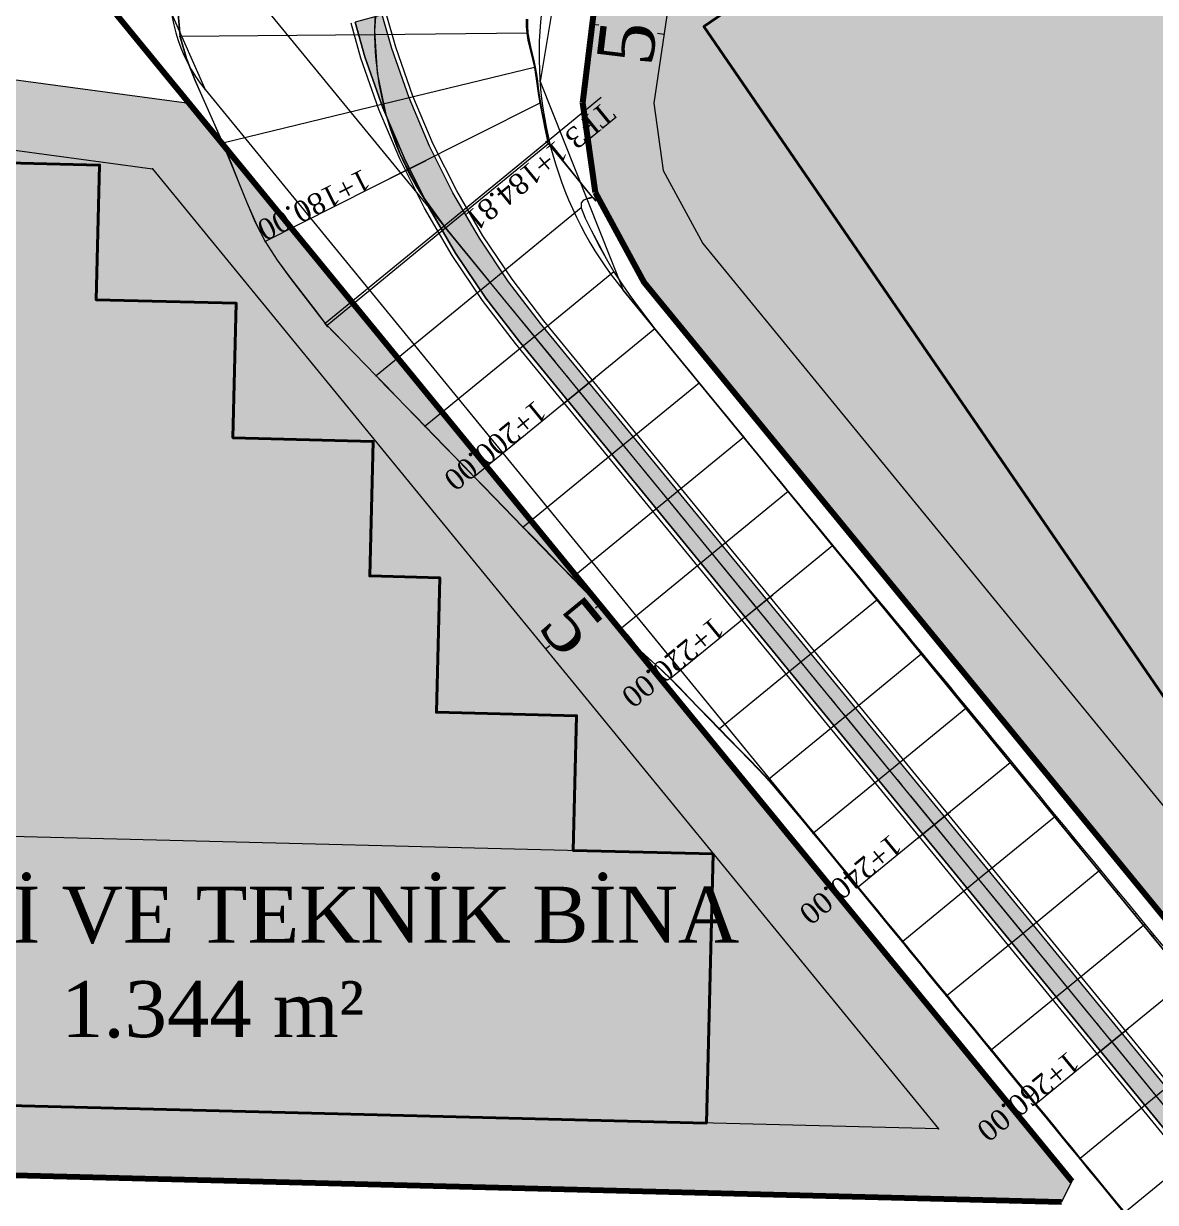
# Model space of a CAD drawing. Header units: metres. Extents: x 478603 to 489313, y 4282657 to 4289463.
# Drawn here: x 479386.2 to 479466.9, y 4287152.9 to 4287237 of the extents above; entities that cross this region are included whole.
import ezdxf

# ---------------------------------------------------------------- set-up
doc = ezdxf.new("R2010")
doc.units = ezdxf.units.M
for name, color, linetype, lineweight in [('ADAKENARI', 18, 'Continuous', 0), ('DEGER', 18, 'Continuous', 20), ('EKS_2', 5, 'Continuous', 0), ('EKSENLER', 3, 'Continuous', 0), ('HDA_2', 30, 'Continuous', 0), ('HDO_2', 30, 'Continuous', 0), ('ISLETME', 18, 'Continuous', 20), ('KALDIRIM', 11, 'Continuous', 0), ('KDA_2', 150, 'Continuous', 20), ('KDO_2', 150, 'Continuous', 20), ('KYA_2', 1, 'Continuous', 20), ('KYO_2', 1, 'Continuous', 20), ('P_ALAN', 143, 'Continuous', 0), ('P_U_KNL', 143, 'Continuous', 0), ('PARSEL_ALAN', 254, 'Continuous', 0), ('PARSEL_SERA_ALAN', 9, 'Continuous', 40), ('PL_ALİNMAN', 1, 'Continuous', 0), ('PL_ENKESIT', 1, 'Continuous', 0), ('PL_KM', 4, 'Continuous', 0), ('PL_KMYAZI', 30, 'Continuous', 0), ('PL_KURP', 2, 'Continuous', 0), ('PL_TEĞET', 9, 'Continuous', 0), ('PL_TOTFKM', 7, 'Continuous', 0), ('RAKORDMAN', 3, 'Continuous', 0), ('ROL_CEPHE', 1, 'Continuous', 0), ('SEV_KYA_HDA', 3, 'Continuous', 0), ('SEV_KYA_YKA', 3, 'Continuous', 0), ('SEV_KYO_HDO', 3, 'Continuous', 0), ('SEV_YKA_KDA', 3, 'Continuous', 0), ('SEV_YKO_KDO', 3, 'Continuous', 0), ('SNR_YAPIYAK', 18, 'Continuous', 0), ('YKA_2', 33, 'Continuous', 0), ('YKO_2', 33, 'Continuous', 0)]:
    doc.layers.add(name, color=color, linetype=linetype, lineweight=lineweight)
doc.styles.get("Standard").update_dxf_attribs({"font": 'times.ttf'})

msp = doc.modelspace()

# ---------------------------------------------------------------- hatches: boundary and pattern name
at = {"layer": 'P_ALAN'}
msp.add_hatch(color=256, dxfattribs=at).paths.add_polyline_path([(479490.388, 4287130.193), (479491.935, 4287131.46), (479423.03, 4287215.575), (479420.744, 4287218.553), (479418.66, 4287221.657), (479416.777, 4287224.887), (479415.102, 4287228.229), (479413.643, 4287231.671), (479412.404, 4287235.198), (479411.728, 4287237.597), (479409.798, 4287237.073), (479410.496, 4287234.595), (479411.777, 4287230.948), (479413.286, 4287227.39), (479415.017, 4287223.934), (479416.964, 4287220.595), (479419.119, 4287217.386), (479421.463, 4287214.332)])
msp.add_hatch(color=256, dxfattribs=at).paths.add_polyline_path([(479490.388, 4287130.193), (479491.935, 4287131.46), (479423.03, 4287215.575), (479420.744, 4287218.553), (479418.66, 4287221.657), (479416.777, 4287224.887), (479415.102, 4287228.229), (479413.643, 4287231.671), (479412.404, 4287235.198), (479411.728, 4287237.597), (479409.798, 4287237.073), (479410.496, 4287234.595), (479411.777, 4287230.948), (479413.286, 4287227.39), (479415.017, 4287223.934), (479416.964, 4287220.595), (479419.119, 4287217.386), (479421.463, 4287214.332)])
at = {"layer": 'PARSEL_ALAN'}
for points in [[(479643.933, 4287398.761), (479817.893, 4287145.197), (479734.475, 4287003.693), (479687.036, 4286923.221), (479673.047, 4286922.158), (479430.429, 4287218.472), (479426.934, 4287224.913), (479426.05, 4287231.313), (479427.413, 4287242.551), (479428.4, 4287247.276), (479432.514, 4287253.457)], [(479282.836, 4287157.4), (479286.313, 4287175.464), (479315.672, 4287242.403), (479397.963, 4287231.289), (479460.913, 4287154.406), (479460.181, 4287152.91)]]:
    msp.add_hatch(color=256, dxfattribs=at).paths.add_polyline_path(points)
at = {"layer": 'PARSEL_SERA_ALAN'}
for points in [[(479636.228, 4287387.156), (479642.757, 4287391.636), (479809.646, 4287148.381), (479801.73, 4287142.95), (479804.558, 4287138.827), (479796.642, 4287133.396), (479799.471, 4287129.273), (479791.555, 4287123.842), (479794.383, 4287119.719), (479786.467, 4287114.288), (479789.296, 4287110.165), (479781.38, 4287104.734), (479784.208, 4287100.611), (479776.292, 4287095.18), (479779.121, 4287091.057), (479771.205, 4287085.626), (479774.033, 4287081.503), (479758.201, 4287070.641), (479761.03, 4287066.518), (479753.114, 4287061.087), (479755.942, 4287056.964), (479748.026, 4287051.533), (479750.855, 4287047.41), (479742.939, 4287041.979), (479745.767, 4287037.857), (479737.851, 4287032.426), (479740.68, 4287028.303), (479732.764, 4287022.872), (479735.592, 4287018.749), (479727.676, 4287013.318), (479730.505, 4287009.195), (479722.589, 4287003.764), (479725.417, 4286999.641), (479717.501, 4286994.21), (479720.33, 4286990.087), (479704.498, 4286979.225), (479707.326, 4286975.102), (479699.41, 4286969.671), (479702.239, 4286965.548), (479694.323, 4286960.117), (479697.151, 4286955.994), (479689.235, 4286950.563), (479692.064, 4286946.44), (479684.148, 4286941.009), (479686.976, 4286936.886), (479679.06, 4286931.455), (479650.774, 4286972.685), (479642.858, 4286967.254), (479577.8, 4287062.083), (479569.884, 4287056.652), (479507.654, 4287147.357), (479499.738, 4287141.926), (479434.68, 4287236.755), (479442.596, 4287242.186), (479436.939, 4287250.431)], [(479435.341, 4287177.746), (479434.855, 4287158.552), (479294.899, 4287162.096), (479295.385, 4287181.29), (479300.384, 4287181.163), (479300.627, 4287190.76), (479305.625, 4287190.634), (479305.868, 4287200.231), (479310.867, 4287200.104), (479311.353, 4287219.298), (479316.351, 4287219.171), (479316.594, 4287228.768), (479391.57, 4287226.87), (479391.327, 4287217.273), (479401.324, 4287217.02), (479401.081, 4287207.423), (479411.078, 4287207.17), (479410.835, 4287197.573), (479415.833, 4287197.446), (479415.59, 4287187.849), (479425.587, 4287187.596), (479425.344, 4287177.999)]]:
    msp.add_hatch(color=256, dxfattribs=at).paths.add_polyline_path(points)

# ---------------------------------------------------------------- linework, layer by layer
at = {"layer": 'ADAKENARI', "lineweight": 158}
msp.add_line((479426.05, 4287231.313), (479427.413, 4287242.551), dxfattribs=at)
at = {"layer": 'ADAKENARI', "lineweight": 200}
for p, q in [((479389.253, 4287241.926), (479460.913, 4287154.406)), ((479426.934, 4287224.913), (479426.05, 4287231.313)), ((479430.429, 4287218.472), (479426.934, 4287224.913)), ((479673.047, 4286922.158), (479430.429, 4287218.472))]:
    msp.add_line(p, q, dxfattribs=at)
at = {"layer": 'ADAKENARI', "lineweight": 100}
msp.add_line((479460.181, 4287152.91), (479282.836, 4287157.4), dxfattribs=at)
at = {"layer": 'EKS_2'}
for p in [(479411.184, 4287236.172, 919.546), (479411.799, 4287231.221, 919.892), (479413.52, 4287226.538, 920.239), (479416.137, 4287222.509, 920.573), (479416.255, 4287222.366, 920.586), (479419.422, 4287218.497, 920.932), (479422.59, 4287214.628, 921.279), (479425.758, 4287210.76, 921.6), (479428.925, 4287206.891, 921.805), (479432.093, 4287203.022, 921.884), (479435.26, 4287199.154, 921.847), (479438.428, 4287195.285, 921.784), (479441.596, 4287191.416, 921.722), (479444.763, 4287187.548, 921.659), (479447.931, 4287183.679, 921.597), (479451.098, 4287179.811, 921.534), (479454.266, 4287175.942, 921.472), (479457.434, 4287172.073, 921.409), (479460.601, 4287168.205, 921.347), (479463.769, 4287164.336, 921.284)]:
    msp.add_point(p, dxfattribs=at)
at = {"layer": 'EKSENLER'}
msp.add_line((479665.104, 4286918.442), (479416.137, 4287222.509), dxfattribs=at)
msp.add_arc((479433.076, 4287236.379), 21.893, 124.49992, 219.31021, dxfattribs=at)
at = {"layer": 'HDA_2'}
msp.add_polyline3d([(479432.279, 4287190.25, 921.576), (479432.978, 4287189.53, 921.565), (479433.676, 4287188.81, 921.554), (479434.376, 4287188.09, 921.543), (479435.075, 4287187.37, 921.532), (479435.777, 4287186.652, 921.522), (479436.481, 4287185.936, 921.511), (479437.186, 4287185.221, 921.5), (479437.889, 4287184.505, 921.489), (479438.589, 4287183.785, 921.479), (479439.275, 4287183.054, 921.468), (479439.936, 4287182.303, 921.456), (479440.584, 4287181.541, 921.443), (479441.227, 4287180.776, 921.431), (479441.868, 4287180.008, 921.419), (479442.507, 4287179.238, 921.407), (479443.142, 4287178.466, 921.394), (479443.776, 4287177.692, 921.382), (479444.409, 4287176.918, 921.369), (479445.042, 4287176.144, 921.357), (479445.675, 4287175.37, 921.344), (479446.308, 4287174.596, 921.332), (479446.941, 4287173.822, 921.319), (479447.575, 4287173.048, 921.307), (479448.209, 4287172.275, 921.294), (479448.842, 4287171.501, 921.282), (479449.476, 4287170.727, 921.269), (479450.109, 4287169.954, 921.257), (479450.743, 4287169.18, 921.244), (479451.376, 4287168.406, 921.232), (479452.01, 4287167.632, 921.219), (479452.643, 4287166.859, 921.207), (479453.277, 4287166.085, 921.194), (479453.91, 4287165.311, 921.182), (479454.544, 4287164.537, 921.169), (479455.177, 4287163.764, 921.157), (479455.811, 4287162.99, 921.144), (479456.444, 4287162.216, 921.132), (479457.078, 4287161.442, 921.119), (479457.711, 4287160.669, 921.107), (479458.345, 4287159.895, 921.094), (479458.978, 4287159.121, 921.082), (479459.612, 4287158.348, 921.069), (479460.245, 4287157.574, 921.057), (479460.879, 4287156.8, 921.044), (479461.512, 4287156.026, 921.032), (479462.146, 4287155.253, 921.019), (479462.78, 4287154.479, 921.007), (479463.413, 4287153.705, 920.994), (479464.047, 4287152.931, 920.982), (479464.68, 4287152.158, 920.969)], dxfattribs=at)
for p in [(479432.279, 4287190.25, 921.576), (479435.777, 4287186.652, 921.522), (479439.275, 4287183.054, 921.468), (479442.507, 4287179.238, 921.407), (479445.675, 4287175.37, 921.344), (479448.842, 4287171.501, 921.282), (479452.01, 4287167.632, 921.219), (479455.177, 4287163.764, 921.157), (479458.345, 4287159.895, 921.094), (479461.512, 4287156.026, 921.032)]:
    msp.add_point(p, dxfattribs=at)
at = {"layer": 'HDO_2'}
for points in [[(479422.012, 4287237.289, 919.143), (479422.018, 4287236.779, 919.211), (479422.052, 4287236.275, 919.278), (479422.137, 4287235.782, 919.347), (479422.248, 4287235.296, 919.415), (479422.367, 4287234.811, 919.484), (479422.486, 4287234.326, 919.552), (479422.593, 4287233.838, 919.62), (479422.679, 4287233.345, 919.69), (479422.753, 4287232.848, 919.76), (479422.825, 4287232.347, 919.83), (479422.899, 4287231.837, 919.902), (479422.984, 4287231.301, 919.977), (479423.09, 4287230.718, 920.052), (479423.206, 4287230.117, 920.13), (479423.324, 4287229.523, 920.207), (479423.435, 4287228.974, 920.278), (479423.522, 4287228.556, 920.332), (479423.565, 4287228.38, 920.34), (479423.584, 4287228.335, 920.343), (479423.595, 4287228.339, 920.343), (479423.602, 4287228.36, 920.344), (479423.608, 4287228.386, 920.346), (479425.958, 4287225.517, 920.7)], [(479440.378, 4287203.968, 921.681), (479440.684, 4287203.595, 921.657), (479441.318, 4287202.821, 921.644), (479441.951, 4287202.047, 921.632), (479442.585, 4287201.274, 921.619), (479443.218, 4287200.5, 921.607), (479443.852, 4287199.726, 921.594), (479444.485, 4287198.952, 921.582), (479445.119, 4287198.179, 921.569), (479445.752, 4287197.405, 921.557), (479446.386, 4287196.631, 921.544), (479447.019, 4287195.857, 921.532), (479447.653, 4287195.084, 921.519), (479448.286, 4287194.31, 921.507), (479448.92, 4287193.536, 921.494), (479449.553, 4287192.763, 921.482), (479450.187, 4287191.989, 921.469), (479450.82, 4287191.215, 921.457), (479451.454, 4287190.441, 921.444), (479452.088, 4287189.668, 921.432), (479452.721, 4287188.894, 921.419), (479453.355, 4287188.12, 921.407), (479453.988, 4287187.346, 921.394), (479454.622, 4287186.573, 921.382), (479455.255, 4287185.799, 921.369), (479455.889, 4287185.025, 921.357), (479456.522, 4287184.252, 921.344), (479457.156, 4287183.478, 921.332), (479457.789, 4287182.704, 921.319), (479458.423, 4287181.93, 921.307), (479459.056, 4287181.157, 921.294), (479459.69, 4287180.383, 921.282), (479460.323, 4287179.609, 921.269), (479460.957, 4287178.835, 921.257), (479461.59, 4287178.062, 921.244), (479462.224, 4287177.288, 921.232), (479462.857, 4287176.514, 921.219), (479463.491, 4287175.741, 921.207), (479464.124, 4287174.967, 921.194), (479464.758, 4287174.193, 921.182), (479465.391, 4287173.419, 921.169), (479466.025, 4287172.646, 921.157), (479466.658, 4287171.872, 921.144), (479467.292, 4287171.098, 921.132)]]:
    msp.add_polyline3d(points, dxfattribs=at)
for p in [(479422.052, 4287236.275, 919.278), (479422.593, 4287233.838, 919.62), (479422.984, 4287231.301, 919.977), (479423.522, 4287228.556, 920.332), (479423.608, 4287228.386, 920.346), (479440.684, 4287203.595, 921.657), (479443.852, 4287199.726, 921.594), (479447.019, 4287195.857, 921.532), (479450.187, 4287191.989, 921.469), (479453.355, 4287188.12, 921.407), (479456.522, 4287184.252, 921.344), (479459.69, 4287180.383, 921.282), (479462.857, 4287176.514, 921.219), (479466.025, 4287172.646, 921.157)]:
    msp.add_point(p, dxfattribs=at)
at = {"layer": 'ISLETME'}
for p, q in [((479365.363, 4287179.518), (479435.341, 4287177.746)), ((479435.341, 4287177.746), (479434.855, 4287158.552)), ((479434.855, 4287158.552), (479364.877, 4287160.324))]:
    msp.add_line(p, q, dxfattribs=at)
at = {"layer": 'KALDIRIM'}
for p, q in [((479399.105, 4287232.261), (479490.481, 4287120.663)), ((479670.52, 4286922.876), (479428.912, 4287217.957))]:
    msp.add_line(p, q, dxfattribs=at)
for centre, radius in [((479449.411, 4287234.742), 26.495), ((479407.705, 4287239.302), 11.114)]:
    msp.add_arc(centre, radius, 124.49995, 219.31021, dxfattribs=at)
at = {"layer": 'KDA_2'}
msp.add_polyline3d([(479397.149, 4287237.673, 918.855), (479397.305, 4287236.041, 919.021), (479397.758, 4287234.473, 919.114), (479398.365, 4287232.941, 919.207), (479399.026, 4287231.425, 919.301), (479399.696, 4287229.923, 919.395), (479400.342, 4287228.444, 919.486), (479400.937, 4287227.008, 919.562), (479401.506, 4287225.596, 919.636), (479402.076, 4287224.195, 919.71), (479402.676, 4287222.803, 919.783), (479403.371, 4287221.431, 919.858), (479404.239, 4287220.097, 919.95), (479405.192, 4287218.796, 920.044), (479406.148, 4287217.542, 920.135), (479407.027, 4287216.404, 920.218), (479407.668, 4287215.575, 920.279), (479407.864, 4287215.314, 920.283), (479407.826, 4287215.351, 920.284), (479407.725, 4287215.474, 920.286), (479407.666, 4287215.558, 920.287), (479407.798, 4287215.441, 920.289), (479408.29, 4287214.94, 920.319), (479408.983, 4287214.226, 920.362), (479409.746, 4287213.436, 920.409), (479410.526, 4287212.628, 920.457), (479411.29, 4287211.838, 920.504), (479412.015, 4287211.09, 920.559), (479412.715, 4287210.369, 920.612), (479413.405, 4287209.658, 920.665), (479414.094, 4287208.949, 920.717), (479414.785, 4287208.237, 920.769), (479415.48, 4287207.521, 920.822), (479416.179, 4287206.801, 920.876), (479416.88, 4287206.08, 920.93), (479417.58, 4287205.359, 920.984), (479418.28, 4287204.637, 921.038), (479418.98, 4287203.916, 921.056), (479419.679, 4287203.195, 921.075), (479420.378, 4287202.474, 921.093), (479421.077, 4287201.754, 921.112), (479421.774, 4287201.035, 921.13), (479422.468, 4287200.319, 921.143), (479423.162, 4287199.604, 921.156), (479423.857, 4287198.888, 921.169), (479424.557, 4287198.168, 921.182), (479425.271, 4287197.436, 921.196), (479426.009, 4287196.684, 921.25), (479426.756, 4287195.925, 921.304), (479427.494, 4287195.174, 921.358), (479428.192, 4287194.46, 921.409), (479428.78, 4287193.847, 921.452), (479429.161, 4287193.422, 921.509), (479429.431, 4287193.099, 921.552), (479429.66, 4287192.814, 921.589), (479429.873, 4287192.542, 921.623), (479430.083, 4287192.274, 921.658)], dxfattribs=at)
for p in [(479397.305, 4287236.041, 919.021), (479400.342, 4287228.444, 919.486), (479403.371, 4287221.431, 919.858), (479407.668, 4287215.575, 920.279), (479407.798, 4287215.441, 920.289), (479411.29, 4287211.838, 920.504), (479414.785, 4287208.237, 920.769), (479418.28, 4287204.637, 921.038), (479421.774, 4287201.035, 921.13), (479425.271, 4287197.436, 921.196), (479428.78, 4287193.847, 921.452)]:
    msp.add_point(p, dxfattribs=at)
at = {"layer": 'KDO_2'}
msp.add_polyline3d([(479426.736, 4287224.55, 920.76), (479426.502, 4287224.495, 920.751), (479426.275, 4287224.431, 920.741), (479426.068, 4287224.341, 920.732), (479425.918, 4287224.179, 920.724), (479425.924, 4287223.82, 920.709), (479426.216, 4287223.099, 920.741), (479426.664, 4287222.183, 920.782), (479427.171, 4287221.202, 920.827), (479427.701, 4287220.211, 920.873), (479428.248, 4287219.261, 920.918), (479428.819, 4287218.393, 920.957), (479429.4, 4287217.573, 920.995), (479429.985, 4287216.772, 921.032), (479430.575, 4287215.979, 921.07), (479431.175, 4287215.195, 921.107), (479431.792, 4287214.425, 921.136), (479432.418, 4287213.659, 921.165), (479433.05, 4287212.893, 921.194), (479433.689, 4287212.12, 921.224), (479434.343, 4287211.327, 921.254), (479435.025, 4287210.497, 921.289), (479435.716, 4287209.653, 921.324), (479436.393, 4287208.824, 921.358), (479437.022, 4287208.056, 921.39), (479437.51, 4287207.458, 921.415), (479437.74, 4287207.176, 921.606), (479437.83, 4287207.067, 921.68), (479437.868, 4287207.02, 921.712), (479437.887, 4287206.996, 921.728), (479437.9, 4287206.979, 921.74)], dxfattribs=at)
for p in [(479425.924, 4287223.82, 920.709), (479428.248, 4287219.261, 920.918), (479431.175, 4287215.195, 921.107), (479434.343, 4287211.327, 921.254), (479437.51, 4287207.458, 921.415)]:
    msp.add_point(p, dxfattribs=at)
at = {"layer": 'KYA_2'}
msp.add_polyline3d([(479430.083, 4287192.274, 921.658), (479430.49, 4287191.905, 921.654), (479430.901, 4287191.533, 921.651), (479431.32, 4287191.15, 921.648), (479431.764, 4287190.738, 921.645), (479432.274, 4287190.246, 921.641), (479432.905, 4287189.607, 921.641), (479433.601, 4287188.889, 921.641), (479434.321, 4287188.143, 921.641), (479435.046, 4287187.39, 921.641), (479435.767, 4287186.644, 921.641), (479436.477, 4287185.916, 921.678), (479437.178, 4287185.197, 921.716), (479437.875, 4287184.481, 921.753), (479438.567, 4287183.761, 921.791), (479439.247, 4287183.031, 921.828), (479439.905, 4287182.28, 921.838), (479440.551, 4287181.516, 921.847), (479441.193, 4287180.749, 921.857), (479441.833, 4287179.979, 921.867), (479442.471, 4287179.208, 921.877), (479443.106, 4287178.436, 921.86), (479443.74, 4287177.662, 921.844), (479444.373, 4287176.889, 921.828), (479445.006, 4287176.115, 921.811), (479445.64, 4287175.341, 921.795), (479446.273, 4287174.567, 921.783), (479446.907, 4287173.794, 921.772), (479447.54, 4287173.02, 921.76), (479448.174, 4287172.246, 921.748), (479448.807, 4287171.472, 921.737), (479449.44, 4287170.698, 921.738), (479450.072, 4287169.923, 921.739), (479450.704, 4287169.148, 921.741), (479451.337, 4287168.374, 921.742), (479451.969, 4287167.599, 921.744), (479452.602, 4287166.825, 921.736), (479453.235, 4287166.051, 921.729), (479453.868, 4287165.277, 921.721), (479454.501, 4287164.503, 921.714), (479455.135, 4287163.729, 921.706), (479455.768, 4287162.955, 921.688), (479456.402, 4287162.182, 921.671), (479457.036, 4287161.408, 921.653), (479457.67, 4287160.635, 921.635), (479458.304, 4287159.862, 921.618), (479458.939, 4287159.089, 921.594), (479459.573, 4287158.316, 921.569), (479460.208, 4287157.543, 921.545), (479460.842, 4287156.77, 921.521), (479461.476, 4287155.997, 921.497), (479462.111, 4287155.224, 921.473), (479462.745, 4287154.451, 921.449), (479463.38, 4287153.678, 921.425), (479464.014, 4287152.905, 921.401), (479464.648, 4287152.132, 921.377)], dxfattribs=at)
for p in [(479432.274, 4287190.246, 921.641), (479435.767, 4287186.644, 921.641), (479439.247, 4287183.031, 921.828), (479442.471, 4287179.208, 921.877), (479445.64, 4287175.341, 921.795), (479448.807, 4287171.472, 921.737), (479451.969, 4287167.599, 921.744), (479455.135, 4287163.729, 921.706), (479458.304, 4287159.862, 921.618), (479461.476, 4287155.997, 921.497)]:
    msp.add_point(p, dxfattribs=at)
at = {"layer": 'KYO_2'}
for points in [[(479422.09, 4287237.282, 919.923), (479422.093, 4287236.776, 919.957), (479422.123, 4287236.276, 919.991), (479422.205, 4287235.786, 920.027), (479422.312, 4287235.302, 920.064), (479422.428, 4287234.819, 920.1), (479422.543, 4287234.336, 920.137), (479422.647, 4287233.851, 920.173), (479422.728, 4287233.36, 920.208), (479422.797, 4287232.866, 920.243), (479422.864, 4287232.367, 920.278), (479422.934, 4287231.856, 920.314), (479423.017, 4287231.317, 920.352), (479423.125, 4287230.726, 920.386), (479423.245, 4287230.114, 920.421), (479423.364, 4287229.511, 920.456), (479423.47, 4287228.962, 920.488), (479423.536, 4287228.567, 920.511), (479423.526, 4287228.458, 920.512), (479423.481, 4287228.496, 920.513), (479423.442, 4287228.564, 920.514), (479423.454, 4287228.579, 920.514), (479423.621, 4287228.397, 920.518), (479424.075, 4287227.847, 920.553), (479424.686, 4287227.095, 920.6), (479425.353, 4287226.267, 920.652), (479426.041, 4287225.413, 920.706), (479426.736, 4287224.55, 920.76)], [(479437.9, 4287206.979, 921.74), (479438.448, 4287206.313, 921.727), (479438.996, 4287205.647, 921.714), (479439.548, 4287204.977, 921.701), (479440.106, 4287204.298, 921.687), (479440.686, 4287203.596, 921.674), (479441.302, 4287202.85, 921.712), (479441.939, 4287202.08, 921.752), (479442.584, 4287201.302, 921.793), (479443.229, 4287200.522, 921.833), (479443.873, 4287199.744, 921.874), (479444.513, 4287198.97, 921.905), (479445.15, 4287198.199, 921.935), (479445.786, 4287197.428, 921.966), (479446.421, 4287196.659, 921.997), (479447.058, 4287195.889, 922.028), (479447.695, 4287195.119, 922.071), (479448.333, 4287194.349, 922.114), (479448.971, 4287193.578, 922.157), (479449.609, 4287192.808, 922.201), (479450.247, 4287192.038, 922.244), (479450.884, 4287191.267, 922.276), (479451.522, 4287190.497, 922.308), (479452.159, 4287189.726, 922.34), (479452.796, 4287188.955, 922.372), (479453.432, 4287188.183, 922.405), (479454.067, 4287187.411, 922.402), (479454.701, 4287186.638, 922.4), (479455.335, 4287185.865, 922.397), (479455.969, 4287185.091, 922.395), (479456.603, 4287184.318, 922.392), (479457.237, 4287183.544, 922.383), (479457.87, 4287182.771, 922.374), (479458.504, 4287181.997, 922.365), (479459.138, 4287181.223, 922.356), (479459.772, 4287180.45, 922.347), (479460.407, 4287179.678, 922.363), (479461.043, 4287178.906, 922.379), (479461.679, 4287178.134, 922.395), (479462.315, 4287177.362, 922.411), (479462.951, 4287176.591, 922.427), (479463.587, 4287175.819, 922.446), (479464.223, 4287175.047, 922.466), (479464.859, 4287174.276, 922.486), (479465.495, 4287173.504, 922.506), (479466.131, 4287172.732, 922.525), (479466.767, 4287171.961, 922.544), (479467.403, 4287171.189, 922.562)]]:
    msp.add_polyline3d(points, dxfattribs=at)
for p in [(479422.123, 4287236.276, 919.991), (479422.647, 4287233.851, 920.173), (479423.017, 4287231.317, 920.352), (479423.536, 4287228.567, 920.511), (479423.621, 4287228.397, 920.518), (479440.686, 4287203.596, 921.674), (479443.873, 4287199.744, 921.874), (479447.058, 4287195.889, 922.028), (479450.247, 4287192.038, 922.244), (479453.432, 4287188.183, 922.405), (479456.603, 4287184.318, 922.392), (479459.772, 4287180.45, 922.347), (479462.951, 4287176.591, 922.427), (479466.131, 4287172.732, 922.525)]:
    msp.add_point(p, dxfattribs=at)
at = {"layer": 'P_ALAN'}
for points in [[(479490.388, 4287130.193, 0), (479491.935, 4287131.46, 342.223), (479423.03, 4287215.575, 0), (479420.744, 4287218.553, 0), (479418.66, 4287221.657, 0), (479416.777, 4287224.887, 0), (479415.102, 4287228.229, 0), (479413.643, 4287231.671, 0), (479412.404, 4287235.198, 0), (479411.728, 4287237.597, 0), (479409.798, 4287237.073, 0), (479410.496, 4287234.595, 0), (479411.777, 4287230.948, 0), (479413.286, 4287227.39, 0), (479415.017, 4287223.934, 0), (479416.964, 4287220.595, 0), (479419.119, 4287217.386, 0), (479421.463, 4287214.332, 0), (479490.388, 4287130.193, 0)], [(479490.388, 4287130.193, 0), (479491.935, 4287131.46, 0), (479423.03, 4287215.575, 0), (479420.744, 4287218.553, 0), (479418.66, 4287221.657, 0), (479416.777, 4287224.887, 0), (479415.102, 4287228.229, 0), (479413.643, 4287231.671, 0), (479412.404, 4287235.198, 0), (479411.728, 4287237.597, 0), (479409.798, 4287237.073, 0), (479410.496, 4287234.595, 0), (479411.777, 4287230.948, 0), (479413.286, 4287227.39, 0), (479415.017, 4287223.934, 0), (479416.964, 4287220.595, 0), (479419.119, 4287217.386, 0), (479421.463, 4287214.332, 0), (479490.388, 4287130.193, 0)], [(479490.388, 4287130.193, 0), (479491.935, 4287131.46, 342.223), (479423.03, 4287215.575, 0), (479420.744, 4287218.553, 0), (479418.66, 4287221.657, 0), (479416.777, 4287224.887, 0), (479415.102, 4287228.229, 0), (479413.643, 4287231.671, 0), (479412.404, 4287235.198, 0), (479411.728, 4287237.597, 0), (479409.798, 4287237.073, 0), (479410.496, 4287234.595, 0), (479411.777, 4287230.948, 0), (479413.286, 4287227.39, 0), (479415.017, 4287223.934, 0), (479416.964, 4287220.595, 0), (479419.119, 4287217.386, 0), (479421.463, 4287214.332, 0), (479490.388, 4287130.193, 0)], [(479490.388, 4287130.193, 0), (479491.935, 4287131.46, 0), (479423.03, 4287215.575, 0), (479420.744, 4287218.553, 0), (479418.66, 4287221.657, 0), (479416.777, 4287224.887, 0), (479415.102, 4287228.229, 0), (479413.643, 4287231.671, 0), (479412.404, 4287235.198, 0), (479411.728, 4287237.597, 0), (479409.798, 4287237.073, 0), (479410.496, 4287234.595, 0), (479411.777, 4287230.948, 0), (479413.286, 4287227.39, 0), (479415.017, 4287223.934, 0), (479416.964, 4287220.595, 0), (479419.119, 4287217.386, 0), (479421.463, 4287214.332, 0), (479490.388, 4287130.193, 0)]]:
    msp.add_polyline3d(points, close=True, dxfattribs=at)
at = {"layer": 'P_U_KNL'}
for points in [[(479491.935, 4287131.46, 0), (479423.03, 4287215.575, 0), (479420.744, 4287218.553, 0), (479418.66, 4287221.657, 0), (479416.777, 4287224.887, 0), (479415.102, 4287228.229, 0), (479413.643, 4287231.671, 0), (479412.404, 4287235.198, 0), (479411.728, 4287237.597, 0)], [(479492.167, 4287131.65, 0), (479423.265, 4287215.761, 0), (479420.988, 4287218.728, 0), (479418.915, 4287221.816, 0), (479417.041, 4287225.029, 0), (479415.375, 4287228.355, 0), (479413.923, 4287231.779, 0), (479412.69, 4287235.288, 0), (479412.018, 4287237.675, 0)], [(479490.156, 4287130.003, 0), (479421.228, 4287214.146, 0), (479418.875, 4287217.211, 0), (479416.71, 4287220.436, 0), (479414.754, 4287223.791, 0), (479413.013, 4287227.264, 0), (479411.497, 4287230.84, 0), (479410.21, 4287234.504, 0), (479409.509, 4287236.994, 0)], [(479490.388, 4287130.193, 0), (479421.463, 4287214.332, 0), (479419.119, 4287217.386, 0), (479416.964, 4287220.595, 0), (479415.017, 4287223.934, 0), (479413.286, 4287227.39, 0), (479411.777, 4287230.948, 0), (479410.496, 4287234.595, 0), (479409.798, 4287237.073, 0)]]:
    msp.add_polyline3d(points, dxfattribs=at)
at = {"layer": 'PARSEL_ALAN'}
for points in [[(479643.933, 4287398.761, 927.06), (479817.893, 4287145.197, 932.321), (479734.475, 4287003.693, 930.586), (479687.036, 4286923.221, 931.899), (479673.047, 4286922.158, 931.524), (479430.429, 4287218.472, 921.012), (479426.934, 4287224.913, 920.711), (479426.05, 4287231.313, 920.456), (479427.413, 4287242.551, 919.643), (479428.4, 4287247.276, 919.202), (479432.514, 4287253.457, 918.591), (479643.933, 4287398.761, 927.06)], [(479643.933, 4287398.761, 0), (479817.893, 4287145.197, 0), (479734.475, 4287003.693, 0), (479687.036, 4286923.221, 0), (479673.047, 4286922.158, 0), (479430.429, 4287218.472, 0), (479426.934, 4287224.913, 0), (479426.05, 4287231.313, 0), (479427.413, 4287242.551, 0), (479428.4, 4287247.276, 0), (479432.514, 4287253.457, 0), (479643.933, 4287398.761, 0)], [(479282.836, 4287157.4, 903.306), (479286.313, 4287175.464, 903.547), (479315.672, 4287242.403, 904.745), (479397.963, 4287231.289, 919.236), (479460.913, 4287154.406, 921.363), (479460.181, 4287152.91, 921.227), (479282.836, 4287157.4, 903.306)], [(479282.836, 4287157.4, 0), (479286.313, 4287175.464, 0), (479315.672, 4287242.403, 0), (479397.963, 4287231.289, 0), (479460.913, 4287154.406, 0), (479460.181, 4287152.91, 0), (479282.836, 4287157.4, 0)]]:
    msp.add_polyline3d(points, close=True, dxfattribs=at)
at = {"layer": 'PARSEL_SERA_ALAN'}
msp.add_polyline3d([(479642.858, 4286967.254, 0), (479577.8, 4287062.083, 0), (479569.884, 4287056.652, 0), (479507.654, 4287147.357, 0), (479499.738, 4287141.926, 0), (479434.68, 4287236.755, 0), (479442.596, 4287242.186, 0), (479436.939, 4287250.431, 0), (479636.228, 4287387.156, 0)], dxfattribs=at)
msp.add_polyline3d([(479642.858, 4286967.254, 0), (479577.8, 4287062.083, 0), (479569.884, 4287056.652, 0), (479507.654, 4287147.357, 0), (479499.738, 4287141.926, 0), (479434.68, 4287236.755, 0), (479442.596, 4287242.186, 0), (479436.939, 4287250.431, 0), (479636.228, 4287387.156, 0)], dxfattribs=at)
msp.add_polyline3d([(479435.341, 4287177.746, 0), (479434.855, 4287158.552, 0), (479294.899, 4287162.096, 0), (479295.385, 4287181.29, 0), (479300.384, 4287181.163, 0), (479300.627, 4287190.76, 0), (479305.625, 4287190.634, 0), (479305.868, 4287200.231, 0), (479310.867, 4287200.104, 0), (479311.353, 4287219.298, 0), (479316.351, 4287219.171, 0), (479316.594, 4287228.768, 0), (479391.57, 4287226.87, 0), (479391.327, 4287217.273, 0), (479401.324, 4287217.02, 0), (479401.081, 4287207.423, 0), (479411.078, 4287207.17, 0), (479410.835, 4287197.573, 0), (479415.833, 4287197.446, 0), (479415.59, 4287187.849, 0), (479425.587, 4287187.596, 0), (479425.344, 4287177.999, 0), (479435.341, 4287177.746, 0)], close=True, dxfattribs=at)
msp.add_polyline3d([(479435.341, 4287177.746, 0), (479434.855, 4287158.552, 0), (479294.899, 4287162.096, 0), (479295.385, 4287181.29, 0), (479300.384, 4287181.163, 0), (479300.627, 4287190.76, 0), (479305.625, 4287190.634, 0), (479305.868, 4287200.231, 0), (479310.867, 4287200.104, 0), (479311.353, 4287219.298, 0), (479316.351, 4287219.171, 0), (479316.594, 4287228.768, 0), (479391.57, 4287226.87, 0), (479391.327, 4287217.273, 0), (479401.324, 4287217.02, 0), (479401.081, 4287207.423, 0), (479411.078, 4287207.17, 0), (479410.835, 4287197.573, 0), (479415.833, 4287197.446, 0), (479415.59, 4287187.849, 0), (479425.587, 4287187.596, 0), (479425.344, 4287177.999, 0), (479435.341, 4287177.746, 0)], close=True, dxfattribs=at)
at = {"layer": 'PL_ALİNMAN'}
for p, q in [((479416.137, 4287222.509), (479419.305, 4287218.641)), ((479419.938, 4287217.867), (479420.255, 4287217.48)), ((479420.888, 4287216.707), (479424.056, 4287212.838)), ((479424.689, 4287212.064), (479425.006, 4287211.677)), ((479425.64, 4287210.904), (479428.807, 4287207.035)), ((479429.441, 4287206.261), (479429.758, 4287205.874)), ((479430.391, 4287205.101), (479433.559, 4287201.232)), ((479434.192, 4287200.458), (479434.509, 4287200.071)), ((479435.143, 4287199.298), (479438.31, 4287195.429)), ((479438.944, 4287194.655), (479439.26, 4287194.268)), ((479439.894, 4287193.495), (479443.062, 4287189.626)), ((479443.695, 4287188.852), (479444.012, 4287188.465)), ((479444.645, 4287187.692), (479447.813, 4287183.823)), ((479448.446, 4287183.049), (479448.763, 4287182.663)), ((479449.397, 4287181.889), (479452.564, 4287178.02)), ((479453.198, 4287177.246), (479453.515, 4287176.86)), ((479454.148, 4287176.086), (479457.316, 4287172.217)), ((479457.949, 4287171.443), (479458.266, 4287171.057)), ((479458.899, 4287170.283), (479462.067, 4287166.414)), ((479462.701, 4287165.641), (479463.017, 4287165.254)), ((479463.651, 4287164.48), (479466.818, 4287160.611))]:
    msp.add_line(p, q, dxfattribs=at)
at = {"layer": 'PL_ENKESIT'}
for points in [[(479422.123, 4287236.276, 919.991), (479422.052, 4287236.275, 919.278), (479422.042, 4287236.275, 919.328), (479411.184, 4287236.172, 919.546), (479397.317, 4287236.041, 919.268), (479397.305, 4287236.041, 919.021)], [(479422.647, 4287233.851, 920.173), (479422.593, 4287233.838, 919.62), (479422.583, 4287233.836, 919.67), (479411.799, 4287231.221, 919.892), (479400.35, 4287228.446, 919.657), (479400.342, 4287228.444, 919.486)], [(479423.017, 4287231.317, 920.352), (479422.984, 4287231.301, 919.977), (479422.975, 4287231.296, 920.027), (479413.52, 4287226.538, 920.239), (479403.378, 4287221.435, 920.012), (479403.371, 4287221.431, 919.858)], [(479423.536, 4287228.567, 920.511), (479423.522, 4287228.556, 920.332), (479423.514, 4287228.55, 920.382), (479416.137, 4287222.509, 920.573), (479407.671, 4287215.577, 920.354), (479407.668, 4287215.575, 920.279)], [(479423.621, 4287228.397, 920.518), (479423.608, 4287228.386, 920.346), (479423.6, 4287228.38, 920.396), (479416.255, 4287222.366, 920.586), (479407.801, 4287215.443, 920.367), (479407.798, 4287215.441, 920.289)], [(479425.924, 4287223.82, 920.709), (479425.924, 4287223.82, 920.764), (479419.422, 4287218.497, 920.932), (479411.299, 4287211.845, 920.722), (479411.29, 4287211.838, 920.504)], [(479428.248, 4287219.261, 920.918), (479428.247, 4287219.261, 921.133), (479422.59, 4287214.628, 921.279), (479414.797, 4287208.247, 921.077), (479414.785, 4287208.237, 920.769)], [(479431.175, 4287215.195, 921.107), (479431.174, 4287215.194, 921.46), (479425.758, 4287210.76, 921.6), (479418.295, 4287204.649, 921.407), (479418.28, 4287204.637, 921.038)], [(479434.343, 4287211.327, 921.254), (479434.341, 4287211.326, 921.665), (479428.925, 4287206.891, 921.805), (479421.792, 4287201.051, 921.62), (479421.774, 4287201.035, 921.13)], [(479437.51, 4287207.458, 921.415), (479437.509, 4287207.457, 921.744), (479432.093, 4287203.022, 921.884), (479425.29, 4287197.453, 921.708), (479425.271, 4287197.436, 921.196)], [(479440.686, 4287203.596, 921.674), (479440.684, 4287203.595, 921.657), (479440.676, 4287203.588, 921.707), (479435.26, 4287199.154, 921.847), (479428.788, 4287193.855, 921.68), (479428.78, 4287193.847, 921.452)], [(479443.873, 4287199.744, 921.874), (479443.852, 4287199.726, 921.594), (479443.844, 4287199.72, 921.644), (479438.428, 4287195.285, 921.784), (479432.286, 4287190.256, 921.626), (479432.279, 4287190.25, 921.576), (479432.274, 4287190.246, 921.641)], [(479447.058, 4287195.889, 922.028), (479447.019, 4287195.857, 921.532), (479447.012, 4287195.851, 921.582), (479441.596, 4287191.416, 921.722), (479435.784, 4287186.658, 921.572), (479435.777, 4287186.652, 921.522), (479435.767, 4287186.644, 921.641)], [(479450.247, 4287192.038, 922.244), (479450.187, 4287191.989, 921.469), (479450.179, 4287191.982, 921.519), (479444.763, 4287187.548, 921.659), (479439.282, 4287183.06, 921.518), (479439.275, 4287183.054, 921.468), (479439.247, 4287183.031, 921.828)], [(479453.432, 4287188.183, 922.405), (479453.355, 4287188.12, 921.407), (479453.347, 4287188.114, 921.457), (479447.931, 4287183.679, 921.597), (479442.515, 4287179.245, 921.457), (479442.507, 4287179.238, 921.407), (479442.471, 4287179.208, 921.877)], [(479456.603, 4287184.318, 922.392), (479456.522, 4287184.252, 921.344), (479456.514, 4287184.245, 921.394), (479451.098, 4287179.811, 921.534), (479445.682, 4287175.376, 921.394), (479445.675, 4287175.37, 921.344), (479445.64, 4287175.341, 921.795)], [(479459.772, 4287180.45, 922.347), (479459.69, 4287180.383, 921.282), (479459.682, 4287180.377, 921.332), (479454.266, 4287175.942, 921.472), (479448.85, 4287171.507, 921.332), (479448.842, 4287171.501, 921.282), (479448.807, 4287171.472, 921.737)], [(479462.951, 4287176.591, 922.427), (479462.857, 4287176.514, 921.219), (479462.85, 4287176.508, 921.269), (479457.434, 4287172.073, 921.409), (479452.017, 4287167.639, 921.269), (479452.01, 4287167.632, 921.219), (479451.969, 4287167.599, 921.744)], [(479466.131, 4287172.732, 922.525), (479466.025, 4287172.646, 921.157), (479466.017, 4287172.639, 921.207), (479460.601, 4287168.205, 921.347), (479455.185, 4287163.77, 921.207), (479455.177, 4287163.764, 921.157), (479455.135, 4287163.729, 921.706)], [(479469.31, 4287168.873, 922.616), (479469.193, 4287168.777, 921.094), (479469.185, 4287168.771, 921.144), (479463.769, 4287164.336, 921.284), (479458.353, 4287159.901, 921.144), (479458.345, 4287159.895, 921.094), (479458.304, 4287159.862, 921.618)], [(479472.49, 4287165.015, 922.708), (479472.36, 4287164.908, 921.032), (479472.352, 4287164.902, 921.082), (479466.936, 4287160.467, 921.222), (479461.52, 4287156.033, 921.082), (479461.512, 4287156.026, 921.032), (479461.476, 4287155.997, 921.497)], [(479475.666, 4287161.153, 922.75), (479475.528, 4287161.04, 920.969), (479475.52, 4287161.033, 921.019), (479470.104, 4287156.599, 921.159), (479464.688, 4287152.164, 921.019), (479464.68, 4287152.158, 920.969), (479464.648, 4287152.132, 921.377)]]:
    msp.add_polyline3d(points, dxfattribs=at)
at = {"layer": 'PL_KM'}
for p, q in [((479412.18, 4287225.864), (479414.86, 4287227.212)), ((479424.597, 4287209.809), (479426.918, 4287211.71)), ((479437.267, 4287194.335), (479439.589, 4287196.235)), ((479449.938, 4287178.86), (479452.259, 4287180.761)), ((479462.608, 4287163.386), (479464.929, 4287165.286))]:
    msp.add_line(p, q, dxfattribs=at)
at = {"layer": 'PL_KURP'}
for p, q in [((479411.401, 4287239.462), (479411.183, 4287236.453)), ((479411.183, 4287236.453), (479411.381, 4287233.443)), ((479411.381, 4287233.443), (479411.99, 4287230.489)), ((479411.99, 4287230.489), (479413, 4287227.646)), ((479413, 4287227.646), (479414.391, 4287224.97)), ((479414.391, 4287224.97), (479416.137, 4287222.509))]:
    msp.add_line(p, q, dxfattribs=at)
at = {"layer": 'PL_TEĞET'}
msp.add_line((479401.051, 4287240.934), (479416.137, 4287222.509), dxfattribs=at)
at = {"layer": 'RAKORDMAN'}
for p, q in [((479425.068, 4287245.2, 761.962), (479422.985, 4287232.84, 773.178)), ((479396.707, 4287237.696, 655.905), (479399.105, 4287232.261, 756.19)), ((479399.105, 4287232.261, 756.19), (479439.971, 4287182.351, 870.6)), ((479422.985, 4287232.84, 773.178), (479428.912, 4287217.957, 800.112)), ((479428.912, 4287217.957, 800.112), (479510.059, 4287118.85, 918.546)), ((479439.971, 4287182.351, 870.6), (479475.886, 4287138.487, 919.859))]:
    msp.add_line(p, q, dxfattribs=at)
for p in [(479399.105, 4287232.261, 756.19), (479422.985, 4287232.84, 773.178), (479428.912, 4287217.957, 800.112), (479439.971, 4287182.351, 870.6)]:
    msp.add_point(p, dxfattribs=at)
at = {"layer": 'ROL_CEPHE'}
for p, q in [((479426.732, 4287236.932), (479427.184, 4287236.865)), ((479431.821, 4287236.183), (479431.368, 4287236.249)), ((479427.239, 4287195.533), (479426.93, 4287195.28)), ((479423.37, 4287192.366), (479423.68, 4287192.619))]:
    msp.add_line(p, q, dxfattribs=at)
at = {"layer": 'SEV_KYA_HDA'}
for p, q in [((479432.274, 4287190.246, 921.641), (479432.279, 4287190.25, 921.576)), ((479435.07, 4287187.366, 921.641), (479435.075, 4287187.37, 921.532)), ((479436.467, 4287185.925, 921.678), (479436.474, 4287185.931, 921.594)), ((479437.869, 4287184.487, 921.753), (479437.889, 4287184.505, 921.489)), ((479439.247, 4287183.031, 921.828), (479439.261, 4287183.042, 921.648)), ((479440.552, 4287181.515, 921.847), (479440.584, 4287181.541, 921.443)), ((479441.833, 4287179.979, 921.867), (479441.851, 4287179.993, 921.643)), ((479443.106, 4287178.436, 921.86), (479443.142, 4287178.466, 921.394)), ((479444.373, 4287176.889, 921.828), (479444.391, 4287176.903, 921.599)), ((479445.64, 4287175.341, 921.795), (479445.675, 4287175.37, 921.344)), ((479446.907, 4287173.794, 921.772), (479446.924, 4287173.808, 921.545)), ((479448.174, 4287172.246, 921.748), (479448.209, 4287172.275, 921.294)), ((479449.44, 4287170.698, 921.738), (479449.458, 4287170.712, 921.504)), ((479450.704, 4287169.148, 921.741), (479450.743, 4287169.18, 921.244)), ((479451.969, 4287167.599, 921.744), (479451.989, 4287167.616, 921.482)), ((479453.235, 4287166.051, 921.729), (479453.277, 4287166.085, 921.194)), ((479454.501, 4287164.503, 921.714), (479454.523, 4287164.52, 921.441)), ((479455.768, 4287162.955, 921.688), (479455.811, 4287162.99, 921.144)), ((479457.036, 4287161.408, 921.653), (479457.057, 4287161.425, 921.386)), ((479458.304, 4287159.862, 921.618), (479458.345, 4287159.895, 921.094)), ((479459.573, 4287158.316, 921.569), (479459.593, 4287158.332, 921.319)), ((479460.842, 4287156.77, 921.521), (479460.879, 4287156.8, 921.044)), ((479462.111, 4287155.224, 921.473), (479462.128, 4287155.238, 921.246)), ((479463.38, 4287153.678, 921.425), (479463.413, 4287153.705, 920.994))]:
    msp.add_line(p, q, dxfattribs=at)
at = {"layer": 'SEV_KYA_YKA'}
msp.add_line((479433.677, 4287188.81, 921.641), (479433.685, 4287188.816, 921.622), dxfattribs=at)
at = {"layer": 'SEV_KYO_HDO'}
for p, q in [((479422.123, 4287236.276, 919.991), (479422.088, 4287236.275, 919.635)), ((479422.315, 4287235.291, 920.065), (479422.251, 4287235.284, 919.417)), ((479422.545, 4287234.33, 920.137), (479422.516, 4287234.325, 919.845)), ((479422.728, 4287233.364, 920.208), (479422.678, 4287233.35, 919.689)), ((479422.865, 4287232.361, 920.278), (479422.845, 4287232.354, 920.054)), ((479423.017, 4287231.317, 920.352), (479422.984, 4287231.301, 919.977)), ((479424.256, 4287227.624, 920.567), (479424.249, 4287227.619, 920.504)), ((479425.513, 4287226.069, 920.665), (479425.509, 4287226.065, 920.632)), ((479441.323, 4287202.825, 921.714), (479441.318, 4287202.821, 921.644)), ((479442.598, 4287201.284, 921.794), (479442.591, 4287201.279, 921.707)), ((479443.873, 4287199.744, 921.874), (479443.852, 4287199.726, 921.594)), ((479445.147, 4287198.202, 921.935), (479445.133, 4287198.19, 921.752)), ((479446.421, 4287196.66, 921.997), (479446.386, 4287196.631, 921.544)), ((479447.695, 4287195.118, 922.071), (479447.674, 4287195.101, 921.795)), ((479448.971, 4287193.578, 922.157), (479448.92, 4287193.536, 921.494)), ((479450.247, 4287192.038, 922.244), (479450.217, 4287192.013, 921.857)), ((479451.522, 4287190.497, 922.308), (479451.454, 4287190.441, 921.444)), ((479452.796, 4287188.955, 922.372), (479452.758, 4287188.924, 921.896)), ((479454.067, 4287187.411, 922.402), (479453.988, 4287187.346, 921.394)), ((479455.335, 4287185.865, 922.397), (479455.295, 4287185.832, 921.883)), ((479456.603, 4287184.318, 922.392), (479456.522, 4287184.252, 921.344)), ((479457.87, 4287182.771, 922.374), (479457.83, 4287182.737, 921.847)), ((479459.138, 4287181.223, 922.356), (479459.056, 4287181.157, 921.294)), ((479460.407, 4287179.678, 922.363), (479460.365, 4287179.644, 921.816)), ((479461.679, 4287178.134, 922.395), (479461.59, 4287178.062, 921.244)), ((479462.951, 4287176.591, 922.427), (479462.904, 4287176.552, 921.823)), ((479464.223, 4287175.047, 922.466), (479464.124, 4287174.967, 921.194)), ((479465.495, 4287173.504, 922.506), (479465.443, 4287173.462, 921.837)), ((479466.767, 4287171.961, 922.544), (479466.658, 4287171.872, 921.144))]:
    msp.add_line(p, q, dxfattribs=at)
at = {"layer": 'SEV_YKA_KDA'}
for p, q in [((479397.317, 4287236.041, 919.268), (479397.311, 4287236.041, 919.144)), ((479398.405, 4287232.873, 919.427), (479398.396, 4287232.872, 919.212)), ((479399.72, 4287229.89, 919.582), (479399.716, 4287229.889, 919.489)), ((479400.943, 4287227.017, 919.729), (479400.935, 4287227.015, 919.562)), ((479402.088, 4287224.187, 919.87), (479402.084, 4287224.185, 919.79)), ((479403.378, 4287221.435, 920.012), (479403.371, 4287221.431, 919.858)), ((479405.099, 4287218.934, 920.155), (479405.096, 4287218.932, 920.094)), ((479406.925, 4287216.544, 920.296), (479406.922, 4287216.541, 920.208)), ((479408.504, 4287214.727, 920.438), (479408.502, 4287214.725, 920.385)), ((479409.902, 4287213.287, 920.58), (479409.896, 4287213.281, 920.418)), ((479411.299, 4287211.845, 920.722), (479411.294, 4287211.842, 920.613)), ((479412.697, 4287210.406, 920.864), (479412.687, 4287210.397, 920.61)), ((479414.097, 4287208.967, 921.006), (479414.091, 4287208.962, 920.861)), ((479415.496, 4287207.528, 921.143), (479415.484, 4287207.517, 920.823)), ((479416.895, 4287206.088, 921.275), (479416.889, 4287206.083, 921.103)), ((479418.295, 4287204.649, 921.407), (479418.28, 4287204.637, 921.038)), ((479419.694, 4287203.21, 921.492), (479419.686, 4287203.203, 921.284)), ((479421.093, 4287201.771, 921.578), (479421.075, 4287201.756, 921.112)), ((479422.492, 4287200.331, 921.638), (479422.482, 4287200.323, 921.391)), ((479423.89, 4287198.891, 921.673), (479423.87, 4287198.875, 921.17)), ((479425.29, 4287197.453, 921.708), (479425.281, 4287197.445, 921.452)), ((479426.695, 4287196.018, 921.697), (479426.678, 4287196.004, 921.298)), ((479428.097, 4287194.581, 921.685), (479428.091, 4287194.576, 921.543)), ((479429.441, 4287193.097, 921.669), (479429.436, 4287193.093, 921.553))]:
    msp.add_line(p, q, dxfattribs=at)
at = {"layer": 'SEV_YKO_KDO'}
for p, q in [((479425.924, 4287223.82, 920.764), (479425.924, 4287223.82, 920.737)), ((479426.783, 4287221.939, 920.913), (479426.788, 4287221.943, 920.793)), ((479427.74, 4287220.138, 921.06), (479427.742, 4287220.139, 920.968)), ((479428.8, 4287218.421, 921.198), (479428.801, 4287218.421, 920.956)), ((479429.969, 4287216.793, 921.329), (479429.969, 4287216.793, 921.18)), ((479431.174, 4287215.194, 921.46), (479431.175, 4287215.195, 921.107)), ((479432.432, 4287213.639, 921.542), (479432.433, 4287213.64, 921.354)), ((479433.705, 4287212.097, 921.624), (479433.707, 4287212.098, 921.225)), ((479434.976, 4287210.553, 921.68), (479434.977, 4287210.553, 921.483)), ((479436.243, 4287209.005, 921.712), (479436.244, 4287209.006, 921.351)), ((479437.509, 4287207.457, 921.744), (479437.51, 4287207.458, 921.579))]:
    msp.add_line(p, q, dxfattribs=at)
at = {"layer": 'SNR_YAPIYAK'}
for p, q in [((479433.183, 4287245.439, 912.337), (479431.101, 4287231.29, 912.337)), ((479318.737, 4287236.944, 903.306), (479395.342, 4287226.598, 903.306)), ((479431.101, 4287231.29, 912.337), (479431.763, 4287226.498, 912.337)), ((479395.342, 4287226.598, 903.306), (479451.399, 4287158.133, 903.306)), ((479431.763, 4287226.498, 912.337), (479434.598, 4287221.273, 912.337)), ((479434.598, 4287221.273, 912.337), (479675.266, 4286927.341, 912.337)), ((479451.399, 4287158.133, 903.306), (479288.861, 4287162.249, 903.306))]:
    msp.add_line(p, q, dxfattribs=at)
for p in [(479395.342, 4287226.598, 919.236), (479395.342, 4287226.598, 919.236), (479451.399, 4287158.133, 921.295), (479451.399, 4287158.133, 921.295)]:
    msp.add_point(p, dxfattribs=at)
at = {"layer": 'YKA_2'}
msp.add_polyline3d([(479397.165, 4287237.672, 919.198), (479397.317, 4287236.041, 919.268), (479397.768, 4287234.474, 919.346), (479398.375, 4287232.942, 919.424), (479399.035, 4287231.427, 919.502), (479399.705, 4287229.924, 919.58), (479400.35, 4287228.446, 919.657), (479400.946, 4287227.011, 919.729), (479401.514, 4287225.599, 919.8), (479402.083, 4287224.197, 919.87), (479402.683, 4287222.806, 919.94), (479403.378, 4287221.435, 920.012), (479404.245, 4287220.101, 920.087), (479405.197, 4287218.799, 920.163), (479406.152, 4287217.545, 920.237), (479407.031, 4287216.407, 920.304), (479407.671, 4287215.577, 920.354), (479407.867, 4287215.316, 920.359), (479407.828, 4287215.354, 920.36), (479407.728, 4287215.476, 920.362), (479407.669, 4287215.56, 920.364), (479407.801, 4287215.443, 920.367), (479408.294, 4287214.943, 920.417), (479408.988, 4287214.23, 920.487), (479409.752, 4287213.441, 920.565), (479410.534, 4287212.634, 920.644), (479411.299, 4287211.845, 920.722), (479412.024, 4287211.098, 920.796), (479412.725, 4287210.377, 920.867), (479413.416, 4287209.666, 920.937), (479414.105, 4287208.958, 921.007), (479414.797, 4287208.247, 921.077), (479415.493, 4287207.531, 921.143), (479416.192, 4287206.812, 921.209), (479416.893, 4287206.091, 921.275), (479417.594, 4287205.37, 921.341), (479418.295, 4287204.649, 921.407), (479418.995, 4287203.928, 921.45), (479419.695, 4287203.208, 921.492), (479420.395, 4287202.488, 921.535), (479421.095, 4287201.769, 921.578), (479421.792, 4287201.051, 921.62), (479422.488, 4287200.335, 921.638), (479423.183, 4287199.62, 921.655), (479423.878, 4287198.904, 921.673), (479424.578, 4287198.184, 921.69), (479425.29, 4287197.453, 921.708), (479426.025, 4287196.702, 921.702), (479426.767, 4287195.945, 921.696), (479427.499, 4287195.195, 921.69), (479428.196, 4287194.479, 921.685), (479428.788, 4287193.855, 921.68), (479429.189, 4287193.402, 921.673), (479429.484, 4287193.045, 921.668), (479429.731, 4287192.733, 921.664), (479429.942, 4287192.462, 921.66), (479430.083, 4287192.274, 921.658), (479430.101, 4287192.236, 921.658), (479430.059, 4287192.272, 921.658), (479430.009, 4287192.324, 921.658), (479429.991, 4287192.349, 921.658), (479430.083, 4287192.274, 921.658), (479430.378, 4287192.013, 921.653), (479430.789, 4287191.646, 921.648), (479431.247, 4287191.232, 921.641), (479431.739, 4287190.78, 921.634), (479432.286, 4287190.256, 921.626), (479432.933, 4287189.605, 921.616), (479433.63, 4287188.887, 921.605), (479434.346, 4287188.145, 921.594), (479435.067, 4287187.398, 921.583), (479435.784, 4287186.658, 921.572), (479436.495, 4287185.934, 921.561), (479437.2, 4287185.218, 921.55), (479437.902, 4287184.505, 921.539), (479438.598, 4287183.788, 921.528), (479439.282, 4287183.06, 921.518), (479439.943, 4287182.31, 921.506), (479440.591, 4287181.549, 921.493), (479441.235, 4287180.783, 921.481), (479441.876, 4287180.014, 921.469), (479442.515, 4287179.245, 921.457), (479443.15, 4287178.472, 921.444), (479443.783, 4287177.698, 921.432), (479444.416, 4287176.924, 921.419), (479445.049, 4287176.15, 921.407), (479445.682, 4287175.376, 921.394), (479446.316, 4287174.602, 921.382), (479446.949, 4287173.828, 921.369), (479447.583, 4287173.055, 921.357), (479448.216, 4287172.281, 921.344), (479448.85, 4287171.507, 921.332), (479449.483, 4287170.734, 921.319), (479450.117, 4287169.96, 921.307), (479450.75, 4287169.186, 921.294), (479451.384, 4287168.412, 921.282), (479452.017, 4287167.639, 921.269), (479452.651, 4287166.865, 921.257), (479453.284, 4287166.091, 921.244), (479453.918, 4287165.317, 921.232), (479454.552, 4287164.544, 921.219), (479455.185, 4287163.77, 921.207), (479455.819, 4287162.996, 921.194), (479456.452, 4287162.223, 921.182), (479457.086, 4287161.449, 921.169), (479457.719, 4287160.675, 921.157), (479458.353, 4287159.901, 921.144), (479458.986, 4287159.128, 921.132), (479459.62, 4287158.354, 921.119), (479460.253, 4287157.58, 921.107), (479460.887, 4287156.806, 921.094), (479461.52, 4287156.033, 921.082), (479462.154, 4287155.259, 921.069), (479462.787, 4287154.485, 921.057), (479463.421, 4287153.712, 921.044), (479464.054, 4287152.938, 921.032), (479464.688, 4287152.164, 921.019)], dxfattribs=at)
for p in [(479397.317, 4287236.041, 919.268), (479400.35, 4287228.446, 919.657), (479403.378, 4287221.435, 920.012), (479407.671, 4287215.577, 920.354), (479407.801, 4287215.443, 920.367), (479411.299, 4287211.845, 920.722), (479414.797, 4287208.247, 921.077), (479418.295, 4287204.649, 921.407), (479421.792, 4287201.051, 921.62), (479425.29, 4287197.453, 921.708), (479428.788, 4287193.855, 921.68), (479432.286, 4287190.256, 921.626), (479435.784, 4287186.658, 921.572), (479439.282, 4287183.06, 921.518), (479442.515, 4287179.245, 921.457), (479445.682, 4287175.376, 921.394), (479448.85, 4287171.507, 921.332), (479452.017, 4287167.639, 921.269), (479455.185, 4287163.77, 921.207), (479458.353, 4287159.901, 921.144), (479461.52, 4287156.033, 921.082)]:
    msp.add_point(p, dxfattribs=at)
at = {"layer": 'YKO_2'}
msp.add_polyline3d([(479422.002, 4287237.29, 919.193), (479422.008, 4287236.779, 919.261), (479422.042, 4287236.275, 919.328), (479422.127, 4287235.782, 919.397), (479422.238, 4287235.294, 919.465), (479422.358, 4287234.809, 919.534), (479422.476, 4287234.323, 919.602), (479422.583, 4287233.836, 919.67), (479422.669, 4287233.343, 919.74), (479422.742, 4287232.848, 919.809), (479422.813, 4287232.347, 919.879), (479422.887, 4287231.836, 919.951), (479422.975, 4287231.296, 920.027), (479423.088, 4287230.704, 920.104), (479423.214, 4287230.091, 920.183), (479423.338, 4287229.489, 920.261), (479423.448, 4287228.94, 920.332), (479423.514, 4287228.55, 920.382), (479423.498, 4287228.449, 920.384), (479423.445, 4287228.498, 920.386), (479423.398, 4287228.574, 920.388), (479423.411, 4287228.588, 920.389), (479423.6, 4287228.38, 920.396), (479424.115, 4287227.758, 920.455), (479424.801, 4287226.917, 920.535), (479425.528, 4287226.022, 920.62), (479426.216, 4287225.179, 920.7), (479426.736, 4287224.55, 920.76), (479426.942, 4287224.327, 920.76), (479426.972, 4287224.326, 920.76), (479426.933, 4287224.402, 920.76), (479426.857, 4287224.492, 920.76), (479426.736, 4287224.55, 920.76), (479426.541, 4287224.538, 920.761), (479426.314, 4287224.475, 920.762), (479426.096, 4287224.372, 920.762), (479425.931, 4287224.193, 920.763), (479425.924, 4287223.82, 920.764), (479426.211, 4287223.093, 920.82), (479426.659, 4287222.177, 920.894), (479427.167, 4287221.197, 920.973), (479427.699, 4287220.209, 921.054), (479428.247, 4287219.261, 921.133), (479428.819, 4287218.393, 921.2), (479429.399, 4287217.573, 921.266), (479429.985, 4287216.771, 921.331), (479430.574, 4287215.979, 921.396), (479431.174, 4287215.194, 921.46), (479431.79, 4287214.423, 921.5), (479432.417, 4287213.657, 921.541), (479433.049, 4287212.891, 921.581), (479433.687, 4287212.119, 921.622), (479434.341, 4287211.326, 921.665), (479435.022, 4287210.496, 921.682), (479435.712, 4287209.653, 921.699), (479436.39, 4287208.826, 921.716), (479437.018, 4287208.057, 921.732), (479437.509, 4287207.457, 921.744), (479437.745, 4287207.168, 921.741), (479437.843, 4287207.049, 921.74), (479437.887, 4287206.995, 921.74), (479437.906, 4287206.972, 921.74), (479437.9, 4287206.979, 921.74), (479437.856, 4287207.034, 921.74), (479437.798, 4287207.103, 921.74), (479437.753, 4287207.159, 921.74), (479437.757, 4287207.154, 921.74), (479437.9, 4287206.979, 921.74), (479438.302, 4287206.488, 921.735), (479438.845, 4287205.825, 921.728), (479439.44, 4287205.098, 921.721), (479440.054, 4287204.348, 921.714), (479440.676, 4287203.588, 921.707), (479441.308, 4287202.817, 921.694), (479441.941, 4287202.043, 921.682), (479442.576, 4287201.269, 921.669), (479443.21, 4287200.494, 921.657), (479443.844, 4287199.72, 921.644), (479444.478, 4287198.946, 921.632), (479445.111, 4287198.172, 921.619), (479445.745, 4287197.398, 921.607), (479446.378, 4287196.625, 921.594), (479447.012, 4287195.851, 921.582), (479447.645, 4287195.077, 921.569), (479448.279, 4287194.304, 921.557), (479448.912, 4287193.53, 921.544), (479449.546, 4287192.756, 921.532), (479450.179, 4287191.982, 921.519), (479450.813, 4287191.209, 921.507), (479451.446, 4287190.435, 921.494), (479452.08, 4287189.661, 921.482), (479452.713, 4287188.888, 921.469), (479453.347, 4287188.114, 921.457), (479453.98, 4287187.34, 921.444), (479454.614, 4287186.566, 921.432), (479455.247, 4287185.793, 921.419), (479455.881, 4287185.019, 921.407), (479456.514, 4287184.245, 921.394), (479457.148, 4287183.471, 921.382), (479457.781, 4287182.698, 921.369), (479458.415, 4287181.924, 921.357), (479459.049, 4287181.15, 921.344), (479459.682, 4287180.377, 921.332), (479460.316, 4287179.603, 921.319), (479460.949, 4287178.829, 921.307), (479461.583, 4287178.055, 921.294), (479462.216, 4287177.282, 921.282), (479462.85, 4287176.508, 921.269), (479463.483, 4287175.734, 921.257), (479464.117, 4287174.96, 921.244), (479464.75, 4287174.187, 921.232), (479465.384, 4287173.413, 921.219), (479466.017, 4287172.639, 921.207), (479466.651, 4287171.866, 921.194), (479467.284, 4287171.092, 921.182)], dxfattribs=at)
for p in [(479422.042, 4287236.275, 919.328), (479422.583, 4287233.836, 919.67), (479422.975, 4287231.296, 920.027), (479423.514, 4287228.55, 920.382), (479423.6, 4287228.38, 920.396), (479425.924, 4287223.82, 920.764), (479428.247, 4287219.261, 921.133), (479431.174, 4287215.194, 921.46), (479434.341, 4287211.326, 921.665), (479437.509, 4287207.457, 921.744), (479440.676, 4287203.588, 921.707), (479443.844, 4287199.72, 921.644), (479447.012, 4287195.851, 921.582), (479450.179, 4287191.982, 921.519), (479453.347, 4287188.114, 921.457), (479456.514, 4287184.245, 921.394), (479459.682, 4287180.377, 921.332), (479462.85, 4287176.508, 921.269), (479466.017, 4287172.639, 921.207)]:
    msp.add_point(p, dxfattribs=at)

# ---------------------------------------------------------------- texts
at = {"layer": 'DEGER'}
msp.add_text('İDARİ VE TEKNİK BİNA', height=4, dxfattribs=at).set_placement((479370.573, 4287171.41))
at = {"layer": 'DEGER', "lineweight": 13}
msp.add_text('1.344 m²', height=4, dxfattribs=at).set_placement((479388.828, 4287164.68))
at = {"layer": 'PL_KMYAZI'}
for s, rotation, p in [('1+180.00', 206.71177, (479410.389, 4287226.642)), ('1+200.00', 219.3102, (479422.68, 4287210.178)), ('1+220.00', 219.3102, (479435.35, 4287194.704)), ('1+240.00', 219.3102, (479448.02, 4287179.229)), ('1+260.00', 219.3102, (479460.691, 4287163.754))]:
    msp.add_text(s, height=1.5, rotation=rotation, dxfattribs=at).set_placement(p)
at = {"layer": 'PL_TOTFKM'}
msp.add_text('%%UTF3 1+184.81', height=1.5, rotation=219.3102, dxfattribs=at).set_placement((479427.546, 4287231.463))
at = {"layer": 'ROL_CEPHE'}
for s, rotation, p in [('  5', 83.08233, (479430.599, 4287230.856)), ('5', 309.3102, (479422.754, 4287193.907))]:
    msp.add_text(s, height=4, rotation=rotation, dxfattribs=at).set_placement(p)

doc.saveas('drawing.dxf')
